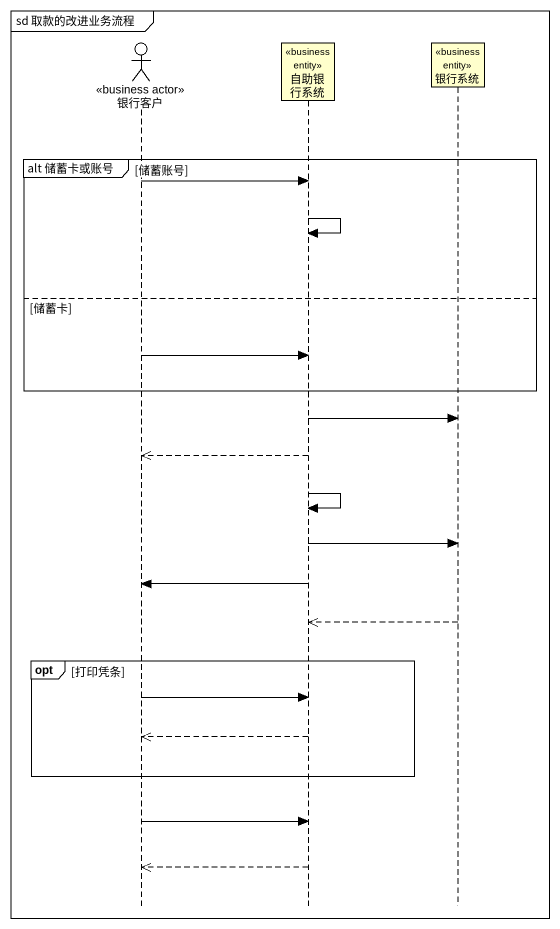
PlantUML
@startuml
mainframe sd 取款的改进业务流程
hide footbox
actor 银行客户 <<business actor>>
participant 自助银行系统 <<business entity>>
participant 银行系统 <<business entity>>

group alt 储蓄卡或账号 [储蓄账号]
  银行客户 -> 自助银行系统
  自助银行系统 -> 自助银行系统
else 储蓄卡
  银行客户 -> 自助银行系统
end
自助银行系统 -> 银行系统
自助银行系统 -->> 银行客户
自助银行系统 -> 自助银行系统
自助银行系统 -> 银行系统
自助银行系统 -> 银行客户
银行系统 -->> 自助银行系统
opt 打印凭条
  银行客户 -> 自助银行系统
  自助银行系统 -->> 银行客户
end
银行客户 -> 自助银行系统
自助银行系统 -->> 银行客户
@enduml
